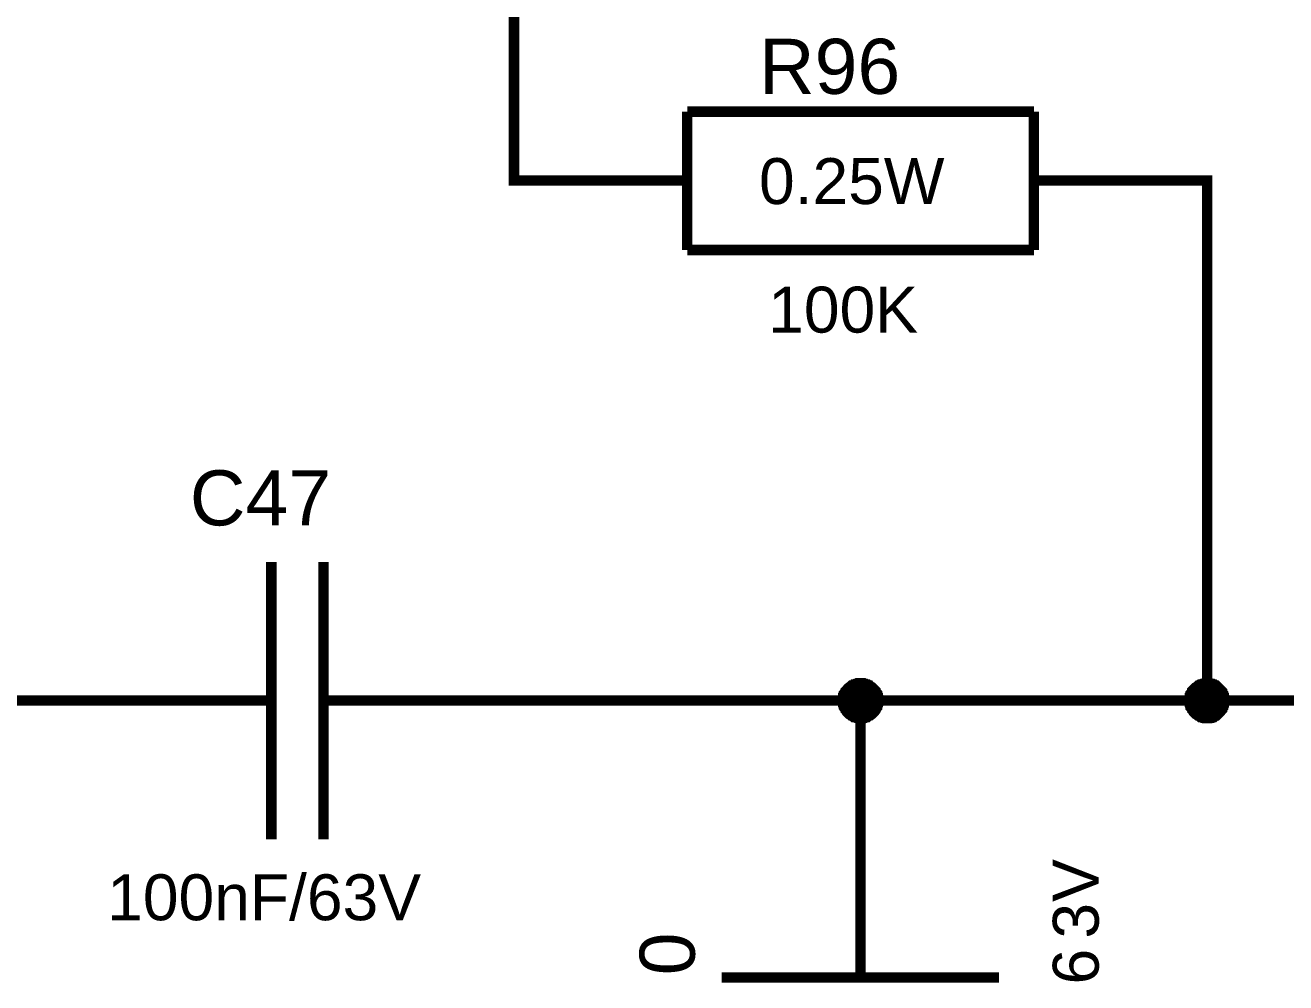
# Model space of a CAD drawing. Header units: millimetres. Extents: x -2024 to 917, y -725 to 13.
# Drawn here: x 370.52 to 406.88, y -299.43 to -271.8 of the extents above; entities that cross this region are included whole.
import ezdxf

# ---------------------------------------------------------------- set-up
doc = ezdxf.new("R2010")
doc.units = ezdxf.units.MM
doc.layers.add('Sheet', color=255, linetype='Continuous')
doc.styles.get("Standard").update_dxf_attribs({"font": 'arial.ttf'})

msp = doc.modelspace()

# ---------------------------------------------------------------- linework, layer by layer
at = {"layer": 'Sheet'}
for points, const_width in [([(387.12, -276.283), (384.621, -276.283), (384.621, -263.781)], 0.3), ([(389.619, -274.296), (389.619, -278.287)], 0.3), ([(389.619, -274.296), (399.616, -274.296)], 0.3), ([(399.616, -274.296), (399.616, -278.287)], 0.3), ([(389.619, -276.283), (387.12, -276.283)], 0.3), ([(399.616, -276.283), (402.115, -276.283)], 0.3), ([(402.115, -276.283), (404.615, -276.283), (404.615, -291.286)], 0.3), ([(389.619, -278.287), (399.616, -278.287)], 0.3), ([(377.62, -295.293), (377.62, -287.295)], 0.3), ([(379.126, -295.293), (379.126, -287.295)], 0.3), ([(394.105, -291.286), (394.105, -291.253), (394.105, -291.236), (394.105, -291.203), (394.121, -291.186), (394.121, -291.153), (394.121, -291.137), (394.138, -291.12), (394.138, -291.087), (394.154, -291.07), (394.171, -291.054), (394.188, -291.021), (394.188, -291.004), (394.204, -290.988), (394.221, -290.971), (394.237, -290.954), (394.254, -290.938), (394.27, -290.921), (394.287, -290.905), (394.32, -290.888), (394.336, -290.872), (394.353, -290.855), (394.37, -290.855), (394.403, -290.839), (394.419, -290.822), (394.436, -290.822), (394.469, -290.805), (394.485, -290.805), (394.519, -290.805), (394.535, -290.789), (394.568, -290.789), (394.585, -290.789), (394.618, -290.789)], 0.3), ([(394.105, -291.286), (394.105, -291.253), (394.105, -291.236), (394.105, -291.203), (394.121, -291.186), (394.121, -291.153), (394.121, -291.137), (394.138, -291.12), (394.138, -291.087), (394.154, -291.07), (394.171, -291.054), (394.188, -291.021), (394.188, -291.004), (394.204, -290.988), (394.221, -290.971), (394.237, -290.954), (394.254, -290.938), (394.27, -290.921), (394.287, -290.905), (394.32, -290.888), (394.336, -290.872), (394.353, -290.855), (394.37, -290.855), (394.403, -290.839), (394.419, -290.822), (394.436, -290.822), (394.469, -290.805), (394.485, -290.805), (394.519, -290.805), (394.535, -290.789), (394.568, -290.789), (394.585, -290.789), (394.618, -290.789)], 0.3), ([(394.105, -291.286), (394.105, -291.253), (394.105, -291.236), (394.105, -291.203), (394.121, -291.186), (394.121, -291.153), (394.121, -291.137), (394.138, -291.12), (394.138, -291.087), (394.154, -291.07), (394.171, -291.054), (394.188, -291.021), (394.188, -291.004), (394.204, -290.988), (394.221, -290.971), (394.237, -290.954), (394.254, -290.938), (394.27, -290.921), (394.287, -290.905), (394.32, -290.888), (394.336, -290.872), (394.353, -290.855), (394.37, -290.855), (394.403, -290.839), (394.419, -290.822), (394.436, -290.822), (394.469, -290.805), (394.485, -290.805), (394.519, -290.805), (394.535, -290.789), (394.568, -290.789), (394.585, -290.789), (394.618, -290.789)], 0.3), ([(394.105, -291.286), (394.105, -291.253), (394.105, -291.236), (394.105, -291.203), (394.121, -291.186), (394.121, -291.153), (394.121, -291.137), (394.138, -291.12), (394.138, -291.087), (394.154, -291.07), (394.171, -291.054), (394.188, -291.021), (394.188, -291.004), (394.204, -290.988), (394.221, -290.971), (394.237, -290.954), (394.254, -290.938), (394.27, -290.921), (394.287, -290.905), (394.32, -290.888), (394.336, -290.872), (394.353, -290.855), (394.37, -290.855), (394.403, -290.839), (394.419, -290.822), (394.436, -290.822), (394.469, -290.805), (394.485, -290.805), (394.519, -290.805), (394.535, -290.789), (394.568, -290.789), (394.585, -290.789), (394.618, -290.789)], 0.3), ([(394.105, -291.286), (394.105, -291.253), (394.105, -291.236), (394.105, -291.203), (394.121, -291.186), (394.121, -291.153), (394.121, -291.137), (394.138, -291.12), (394.138, -291.087), (394.154, -291.07), (394.171, -291.054), (394.188, -291.021), (394.188, -291.004), (394.204, -290.988), (394.221, -290.971), (394.237, -290.954), (394.254, -290.938), (394.27, -290.921), (394.287, -290.905), (394.32, -290.888), (394.336, -290.872), (394.353, -290.855), (394.37, -290.855), (394.403, -290.839), (394.419, -290.822), (394.436, -290.822), (394.469, -290.805), (394.485, -290.805), (394.519, -290.805), (394.535, -290.789), (394.568, -290.789), (394.585, -290.789), (394.618, -290.789)], 0.0991), ([(394.105, -291.286), (394.105, -291.253), (394.105, -291.236), (394.105, -291.203), (394.121, -291.186), (394.121, -291.153), (394.121, -291.137), (394.138, -291.12), (394.138, -291.087), (394.154, -291.07), (394.171, -291.054), (394.188, -291.021), (394.188, -291.004), (394.204, -290.988), (394.221, -290.971), (394.237, -290.954), (394.254, -290.938), (394.27, -290.921), (394.287, -290.905), (394.32, -290.888), (394.336, -290.872), (394.353, -290.855), (394.37, -290.855), (394.403, -290.839), (394.419, -290.822), (394.436, -290.822), (394.469, -290.805), (394.485, -290.805), (394.519, -290.805), (394.535, -290.789), (394.568, -290.789), (394.585, -290.789), (394.618, -290.789)], 0.0991), ([(394.105, -291.286), (394.105, -291.253), (394.105, -291.236), (394.105, -291.203), (394.121, -291.186), (394.121, -291.153), (394.121, -291.137), (394.138, -291.12), (394.138, -291.087), (394.154, -291.07), (394.171, -291.054), (394.188, -291.021), (394.188, -291.004), (394.204, -290.988), (394.221, -290.971), (394.237, -290.954), (394.254, -290.938), (394.27, -290.921), (394.287, -290.905), (394.32, -290.888), (394.336, -290.872), (394.353, -290.855), (394.37, -290.855), (394.403, -290.839), (394.419, -290.822), (394.436, -290.822), (394.469, -290.805), (394.485, -290.805), (394.519, -290.805), (394.535, -290.789), (394.568, -290.789), (394.585, -290.789), (394.618, -290.789)], 0.0991), ([(394.105, -291.286), (394.105, -291.253), (394.105, -291.236), (394.105, -291.203), (394.121, -291.186), (394.121, -291.153), (394.121, -291.137), (394.138, -291.12), (394.138, -291.087), (394.154, -291.07), (394.171, -291.054), (394.188, -291.021), (394.188, -291.004), (394.204, -290.988), (394.221, -290.971), (394.237, -290.954), (394.254, -290.938), (394.27, -290.921), (394.287, -290.905), (394.32, -290.888), (394.336, -290.872), (394.353, -290.855), (394.37, -290.855), (394.403, -290.839), (394.419, -290.822), (394.436, -290.822), (394.469, -290.805), (394.485, -290.805), (394.519, -290.805), (394.535, -290.789), (394.568, -290.789), (394.585, -290.789), (394.618, -290.789)], 0.0991), ([(394.618, -290.789), (394.618, -290.789)], 0.3), ([(394.618, -290.789), (394.651, -290.789), (394.668, -290.789), (394.701, -290.789), (394.717, -290.805), (394.75, -290.805), (394.767, -290.805), (394.8, -290.822), (394.816, -290.822), (394.833, -290.839), (394.866, -290.855), (394.883, -290.855), (394.899, -290.872), (394.916, -290.888), (394.949, -290.905), (394.965, -290.921), (394.982, -290.938), (394.999, -290.954), (395.015, -290.971), (395.032, -290.988), (395.048, -291.004), (395.048, -291.021), (395.065, -291.054), (395.081, -291.07), (395.098, -291.087), (395.098, -291.12), (395.114, -291.137), (395.114, -291.153), (395.114, -291.186), (395.131, -291.203), (395.131, -291.236), (395.131, -291.253), (395.131, -291.286)], 0.3), ([(394.618, -290.789), (394.618, -290.789)], 0.3), ([(394.618, -290.789), (394.651, -290.789), (394.668, -290.789), (394.701, -290.789), (394.717, -290.805), (394.75, -290.805), (394.767, -290.805), (394.8, -290.822), (394.816, -290.822), (394.833, -290.839), (394.866, -290.855), (394.883, -290.855), (394.899, -290.872), (394.916, -290.888), (394.949, -290.905), (394.965, -290.921), (394.982, -290.938), (394.999, -290.954), (395.015, -290.971), (395.032, -290.988), (395.048, -291.004), (395.048, -291.021), (395.065, -291.054), (395.081, -291.07), (395.098, -291.087), (395.098, -291.12), (395.114, -291.137), (395.114, -291.153), (395.114, -291.186), (395.131, -291.203), (395.131, -291.236), (395.131, -291.253), (395.131, -291.286)], 0.3), ([(394.618, -290.789), (394.618, -290.789)], 0.3), ([(394.618, -290.789), (394.651, -290.789), (394.668, -290.789), (394.701, -290.789), (394.717, -290.805), (394.75, -290.805), (394.767, -290.805), (394.8, -290.822), (394.816, -290.822), (394.833, -290.839), (394.866, -290.855), (394.883, -290.855), (394.899, -290.872), (394.916, -290.888), (394.949, -290.905), (394.965, -290.921), (394.982, -290.938), (394.999, -290.954), (395.015, -290.971), (395.032, -290.988), (395.048, -291.004), (395.048, -291.021), (395.065, -291.054), (395.081, -291.07), (395.098, -291.087), (395.098, -291.12), (395.114, -291.137), (395.114, -291.153), (395.114, -291.186), (395.131, -291.203), (395.131, -291.236), (395.131, -291.253), (395.131, -291.286)], 0.3), ([(394.618, -290.789), (394.618, -290.789)], 0.3), ([(394.618, -290.789), (394.651, -290.789), (394.668, -290.789), (394.701, -290.789), (394.717, -290.805), (394.75, -290.805), (394.767, -290.805), (394.8, -290.822), (394.816, -290.822), (394.833, -290.839), (394.866, -290.855), (394.883, -290.855), (394.899, -290.872), (394.916, -290.888), (394.949, -290.905), (394.965, -290.921), (394.982, -290.938), (394.999, -290.954), (395.015, -290.971), (395.032, -290.988), (395.048, -291.004), (395.048, -291.021), (395.065, -291.054), (395.081, -291.07), (395.098, -291.087), (395.098, -291.12), (395.114, -291.137), (395.114, -291.153), (395.114, -291.186), (395.131, -291.203), (395.131, -291.236), (395.131, -291.253), (395.131, -291.286)], 0.3), ([(394.618, -290.789), (394.618, -290.789)], 0.0991), ([(394.618, -290.789), (394.651, -290.789), (394.668, -290.789), (394.701, -290.789), (394.717, -290.805), (394.75, -290.805), (394.767, -290.805), (394.8, -290.822), (394.816, -290.822), (394.833, -290.839), (394.866, -290.855), (394.883, -290.855), (394.899, -290.872), (394.916, -290.888), (394.949, -290.905), (394.965, -290.921), (394.982, -290.938), (394.999, -290.954), (395.015, -290.971), (395.032, -290.988), (395.048, -291.004), (395.048, -291.021), (395.065, -291.054), (395.081, -291.07), (395.098, -291.087), (395.098, -291.12), (395.114, -291.137), (395.114, -291.153), (395.114, -291.186), (395.131, -291.203), (395.131, -291.236), (395.131, -291.253), (395.131, -291.286)], 0.0991), ([(394.618, -290.789), (394.618, -290.789)], 0.0991), ([(394.618, -290.789), (394.651, -290.789), (394.668, -290.789), (394.701, -290.789), (394.717, -290.805), (394.75, -290.805), (394.767, -290.805), (394.8, -290.822), (394.816, -290.822), (394.833, -290.839), (394.866, -290.855), (394.883, -290.855), (394.899, -290.872), (394.916, -290.888), (394.949, -290.905), (394.965, -290.921), (394.982, -290.938), (394.999, -290.954), (395.015, -290.971), (395.032, -290.988), (395.048, -291.004), (395.048, -291.021), (395.065, -291.054), (395.081, -291.07), (395.098, -291.087), (395.098, -291.12), (395.114, -291.137), (395.114, -291.153), (395.114, -291.186), (395.131, -291.203), (395.131, -291.236), (395.131, -291.253), (395.131, -291.286)], 0.0991), ([(394.618, -290.789), (394.618, -290.789)], 0.0991), ([(394.618, -290.789), (394.651, -290.789), (394.668, -290.789), (394.701, -290.789), (394.717, -290.805), (394.75, -290.805), (394.767, -290.805), (394.8, -290.822), (394.816, -290.822), (394.833, -290.839), (394.866, -290.855), (394.883, -290.855), (394.899, -290.872), (394.916, -290.888), (394.949, -290.905), (394.965, -290.921), (394.982, -290.938), (394.999, -290.954), (395.015, -290.971), (395.032, -290.988), (395.048, -291.004), (395.048, -291.021), (395.065, -291.054), (395.081, -291.07), (395.098, -291.087), (395.098, -291.12), (395.114, -291.137), (395.114, -291.153), (395.114, -291.186), (395.131, -291.203), (395.131, -291.236), (395.131, -291.253), (395.131, -291.286)], 0.0991), ([(394.618, -290.789), (394.618, -290.789)], 0.0991), ([(394.618, -290.789), (394.651, -290.789), (394.668, -290.789), (394.701, -290.789), (394.717, -290.805), (394.75, -290.805), (394.767, -290.805), (394.8, -290.822), (394.816, -290.822), (394.833, -290.839), (394.866, -290.855), (394.883, -290.855), (394.899, -290.872), (394.916, -290.888), (394.949, -290.905), (394.965, -290.921), (394.982, -290.938), (394.999, -290.954), (395.015, -290.971), (395.032, -290.988), (395.048, -291.004), (395.048, -291.021), (395.065, -291.054), (395.081, -291.07), (395.098, -291.087), (395.098, -291.12), (395.114, -291.137), (395.114, -291.153), (395.114, -291.186), (395.131, -291.203), (395.131, -291.236), (395.131, -291.253), (395.131, -291.286)], 0.0991), ([(404.102, -291.286), (404.102, -291.253), (404.102, -291.236), (404.102, -291.203), (404.118, -291.186), (404.118, -291.153), (404.118, -291.137), (404.135, -291.12), (404.135, -291.087), (404.151, -291.07), (404.168, -291.054), (404.184, -291.021), (404.184, -291.004), (404.201, -290.988), (404.217, -290.971), (404.234, -290.954), (404.251, -290.938), (404.267, -290.921), (404.284, -290.905), (404.317, -290.888), (404.333, -290.872), (404.35, -290.855), (404.366, -290.855), (404.4, -290.839), (404.416, -290.822), (404.433, -290.822), (404.466, -290.805), (404.482, -290.805), (404.515, -290.805), (404.532, -290.789), (404.565, -290.789), (404.582, -290.789), (404.615, -290.789)], 0.3), ([(404.102, -291.286), (404.102, -291.253), (404.102, -291.236), (404.102, -291.203), (404.118, -291.186), (404.118, -291.153), (404.118, -291.137), (404.135, -291.12), (404.135, -291.087), (404.151, -291.07), (404.168, -291.054), (404.184, -291.021), (404.184, -291.004), (404.201, -290.988), (404.217, -290.971), (404.234, -290.954), (404.251, -290.938), (404.267, -290.921), (404.284, -290.905), (404.317, -290.888), (404.333, -290.872), (404.35, -290.855), (404.366, -290.855), (404.4, -290.839), (404.416, -290.822), (404.433, -290.822), (404.466, -290.805), (404.482, -290.805), (404.515, -290.805), (404.532, -290.789), (404.565, -290.789), (404.582, -290.789), (404.615, -290.789)], 0.3), ([(404.102, -291.286), (404.102, -291.253), (404.102, -291.236), (404.102, -291.203), (404.118, -291.186), (404.118, -291.153), (404.118, -291.137), (404.135, -291.12), (404.135, -291.087), (404.151, -291.07), (404.168, -291.054), (404.184, -291.021), (404.184, -291.004), (404.201, -290.988), (404.217, -290.971), (404.234, -290.954), (404.251, -290.938), (404.267, -290.921), (404.284, -290.905), (404.317, -290.888), (404.333, -290.872), (404.35, -290.855), (404.366, -290.855), (404.4, -290.839), (404.416, -290.822), (404.433, -290.822), (404.466, -290.805), (404.482, -290.805), (404.515, -290.805), (404.532, -290.789), (404.565, -290.789), (404.582, -290.789), (404.615, -290.789)], 0.3), ([(404.102, -291.286), (404.102, -291.253), (404.102, -291.236), (404.102, -291.203), (404.118, -291.186), (404.118, -291.153), (404.118, -291.137), (404.135, -291.12), (404.135, -291.087), (404.151, -291.07), (404.168, -291.054), (404.184, -291.021), (404.184, -291.004), (404.201, -290.988), (404.217, -290.971), (404.234, -290.954), (404.251, -290.938), (404.267, -290.921), (404.284, -290.905), (404.317, -290.888), (404.333, -290.872), (404.35, -290.855), (404.366, -290.855), (404.4, -290.839), (404.416, -290.822), (404.433, -290.822), (404.466, -290.805), (404.482, -290.805), (404.515, -290.805), (404.532, -290.789), (404.565, -290.789), (404.582, -290.789), (404.615, -290.789)], 0.3), ([(404.102, -291.286), (404.102, -291.253), (404.102, -291.236), (404.102, -291.203), (404.118, -291.186), (404.118, -291.153), (404.118, -291.137), (404.135, -291.12), (404.135, -291.087), (404.151, -291.07), (404.168, -291.054), (404.184, -291.021), (404.184, -291.004), (404.201, -290.988), (404.217, -290.971), (404.234, -290.954), (404.251, -290.938), (404.267, -290.921), (404.284, -290.905), (404.317, -290.888), (404.333, -290.872), (404.35, -290.855), (404.366, -290.855), (404.4, -290.839), (404.416, -290.822), (404.433, -290.822), (404.466, -290.805), (404.482, -290.805), (404.515, -290.805), (404.532, -290.789), (404.565, -290.789), (404.582, -290.789), (404.615, -290.789)], 0.0991), ([(404.102, -291.286), (404.102, -291.253), (404.102, -291.236), (404.102, -291.203), (404.118, -291.186), (404.118, -291.153), (404.118, -291.137), (404.135, -291.12), (404.135, -291.087), (404.151, -291.07), (404.168, -291.054), (404.184, -291.021), (404.184, -291.004), (404.201, -290.988), (404.217, -290.971), (404.234, -290.954), (404.251, -290.938), (404.267, -290.921), (404.284, -290.905), (404.317, -290.888), (404.333, -290.872), (404.35, -290.855), (404.366, -290.855), (404.4, -290.839), (404.416, -290.822), (404.433, -290.822), (404.466, -290.805), (404.482, -290.805), (404.515, -290.805), (404.532, -290.789), (404.565, -290.789), (404.582, -290.789), (404.615, -290.789)], 0.0991), ([(404.102, -291.286), (404.102, -291.253), (404.102, -291.236), (404.102, -291.203), (404.118, -291.186), (404.118, -291.153), (404.118, -291.137), (404.135, -291.12), (404.135, -291.087), (404.151, -291.07), (404.168, -291.054), (404.184, -291.021), (404.184, -291.004), (404.201, -290.988), (404.217, -290.971), (404.234, -290.954), (404.251, -290.938), (404.267, -290.921), (404.284, -290.905), (404.317, -290.888), (404.333, -290.872), (404.35, -290.855), (404.366, -290.855), (404.4, -290.839), (404.416, -290.822), (404.433, -290.822), (404.466, -290.805), (404.482, -290.805), (404.515, -290.805), (404.532, -290.789), (404.565, -290.789), (404.582, -290.789), (404.615, -290.789)], 0.0991), ([(404.102, -291.286), (404.102, -291.253), (404.102, -291.236), (404.102, -291.203), (404.118, -291.186), (404.118, -291.153), (404.118, -291.137), (404.135, -291.12), (404.135, -291.087), (404.151, -291.07), (404.168, -291.054), (404.184, -291.021), (404.184, -291.004), (404.201, -290.988), (404.217, -290.971), (404.234, -290.954), (404.251, -290.938), (404.267, -290.921), (404.284, -290.905), (404.317, -290.888), (404.333, -290.872), (404.35, -290.855), (404.366, -290.855), (404.4, -290.839), (404.416, -290.822), (404.433, -290.822), (404.466, -290.805), (404.482, -290.805), (404.515, -290.805), (404.532, -290.789), (404.565, -290.789), (404.582, -290.789), (404.615, -290.789)], 0.0991), ([(404.615, -290.789), (404.615, -290.789)], 0.3), ([(404.615, -290.789), (404.648, -290.789), (404.664, -290.789), (404.697, -290.789), (404.714, -290.805), (404.747, -290.805), (404.764, -290.805), (404.78, -290.822), (404.813, -290.822), (404.83, -290.839), (404.846, -290.855), (404.88, -290.855), (404.896, -290.872), (404.913, -290.888), (404.929, -290.905), (404.946, -290.921), (404.962, -290.938), (404.979, -290.954), (404.995, -290.971), (405.012, -290.988), (405.028, -291.004), (405.045, -291.021), (405.045, -291.054), (405.062, -291.07), (405.078, -291.087), (405.078, -291.12), (405.095, -291.137), (405.095, -291.153), (405.095, -291.186), (405.111, -291.203), (405.111, -291.236), (405.111, -291.253), (405.111, -291.286)], 0.3), ([(404.615, -290.789), (404.615, -290.789)], 0.3), ([(404.615, -290.789), (404.648, -290.789), (404.664, -290.789), (404.697, -290.789), (404.714, -290.805), (404.747, -290.805), (404.764, -290.805), (404.78, -290.822), (404.813, -290.822), (404.83, -290.839), (404.846, -290.855), (404.88, -290.855), (404.896, -290.872), (404.913, -290.888), (404.929, -290.905), (404.946, -290.921), (404.962, -290.938), (404.979, -290.954), (404.995, -290.971), (405.012, -290.988), (405.028, -291.004), (405.045, -291.021), (405.045, -291.054), (405.062, -291.07), (405.078, -291.087), (405.078, -291.12), (405.095, -291.137), (405.095, -291.153), (405.095, -291.186), (405.111, -291.203), (405.111, -291.236), (405.111, -291.253), (405.111, -291.286)], 0.3), ([(404.615, -290.789), (404.615, -290.789)], 0.3), ([(404.615, -290.789), (404.648, -290.789), (404.664, -290.789), (404.697, -290.789), (404.714, -290.805), (404.747, -290.805), (404.764, -290.805), (404.78, -290.822), (404.813, -290.822), (404.83, -290.839), (404.846, -290.855), (404.88, -290.855), (404.896, -290.872), (404.913, -290.888), (404.929, -290.905), (404.946, -290.921), (404.962, -290.938), (404.979, -290.954), (404.995, -290.971), (405.012, -290.988), (405.028, -291.004), (405.045, -291.021), (405.045, -291.054), (405.062, -291.07), (405.078, -291.087), (405.078, -291.12), (405.095, -291.137), (405.095, -291.153), (405.095, -291.186), (405.111, -291.203), (405.111, -291.236), (405.111, -291.253), (405.111, -291.286)], 0.3), ([(404.615, -290.789), (404.615, -290.789)], 0.3), ([(404.615, -290.789), (404.648, -290.789), (404.664, -290.789), (404.697, -290.789), (404.714, -290.805), (404.747, -290.805), (404.764, -290.805), (404.78, -290.822), (404.813, -290.822), (404.83, -290.839), (404.846, -290.855), (404.88, -290.855), (404.896, -290.872), (404.913, -290.888), (404.929, -290.905), (404.946, -290.921), (404.962, -290.938), (404.979, -290.954), (404.995, -290.971), (405.012, -290.988), (405.028, -291.004), (405.045, -291.021), (405.045, -291.054), (405.062, -291.07), (405.078, -291.087), (405.078, -291.12), (405.095, -291.137), (405.095, -291.153), (405.095, -291.186), (405.111, -291.203), (405.111, -291.236), (405.111, -291.253), (405.111, -291.286)], 0.3), ([(404.615, -290.789), (404.615, -290.789)], 0.0991), ([(404.615, -290.789), (404.648, -290.789), (404.664, -290.789), (404.697, -290.789), (404.714, -290.805), (404.747, -290.805), (404.764, -290.805), (404.78, -290.822), (404.813, -290.822), (404.83, -290.839), (404.846, -290.855), (404.88, -290.855), (404.896, -290.872), (404.913, -290.888), (404.929, -290.905), (404.946, -290.921), (404.962, -290.938), (404.979, -290.954), (404.995, -290.971), (405.012, -290.988), (405.028, -291.004), (405.045, -291.021), (405.045, -291.054), (405.062, -291.07), (405.078, -291.087), (405.078, -291.12), (405.095, -291.137), (405.095, -291.153), (405.095, -291.186), (405.111, -291.203), (405.111, -291.236), (405.111, -291.253), (405.111, -291.286)], 0.0991), ([(404.615, -290.789), (404.615, -290.789)], 0.0991), ([(404.615, -290.789), (404.648, -290.789), (404.664, -290.789), (404.697, -290.789), (404.714, -290.805), (404.747, -290.805), (404.764, -290.805), (404.78, -290.822), (404.813, -290.822), (404.83, -290.839), (404.846, -290.855), (404.88, -290.855), (404.896, -290.872), (404.913, -290.888), (404.929, -290.905), (404.946, -290.921), (404.962, -290.938), (404.979, -290.954), (404.995, -290.971), (405.012, -290.988), (405.028, -291.004), (405.045, -291.021), (405.045, -291.054), (405.062, -291.07), (405.078, -291.087), (405.078, -291.12), (405.095, -291.137), (405.095, -291.153), (405.095, -291.186), (405.111, -291.203), (405.111, -291.236), (405.111, -291.253), (405.111, -291.286)], 0.0991), ([(404.615, -290.789), (404.615, -290.789)], 0.0991), ([(404.615, -290.789), (404.648, -290.789), (404.664, -290.789), (404.697, -290.789), (404.714, -290.805), (404.747, -290.805), (404.764, -290.805), (404.78, -290.822), (404.813, -290.822), (404.83, -290.839), (404.846, -290.855), (404.88, -290.855), (404.896, -290.872), (404.913, -290.888), (404.929, -290.905), (404.946, -290.921), (404.962, -290.938), (404.979, -290.954), (404.995, -290.971), (405.012, -290.988), (405.028, -291.004), (405.045, -291.021), (405.045, -291.054), (405.062, -291.07), (405.078, -291.087), (405.078, -291.12), (405.095, -291.137), (405.095, -291.153), (405.095, -291.186), (405.111, -291.203), (405.111, -291.236), (405.111, -291.253), (405.111, -291.286)], 0.0991), ([(404.615, -290.789), (404.615, -290.789)], 0.0991), ([(404.615, -290.789), (404.648, -290.789), (404.664, -290.789), (404.697, -290.789), (404.714, -290.805), (404.747, -290.805), (404.764, -290.805), (404.78, -290.822), (404.813, -290.822), (404.83, -290.839), (404.846, -290.855), (404.88, -290.855), (404.896, -290.872), (404.913, -290.888), (404.929, -290.905), (404.946, -290.921), (404.962, -290.938), (404.979, -290.954), (404.995, -290.971), (405.012, -290.988), (405.028, -291.004), (405.045, -291.021), (405.045, -291.054), (405.062, -291.07), (405.078, -291.087), (405.078, -291.12), (405.095, -291.137), (405.095, -291.153), (405.095, -291.186), (405.111, -291.203), (405.111, -291.236), (405.111, -291.253), (405.111, -291.286)], 0.0991), ([(369.626, -291.286), (372.125, -291.286)], 0.3), ([(372.125, -291.286), (374.624, -291.286)], 0.3), ([(377.62, -291.286), (374.624, -291.286)], 0.3), ([(379.126, -291.286), (382.122, -291.286)], 0.3), ([(382.122, -291.286), (394.618, -291.286), (404.615, -291.286), (422.109, -291.286)], 0.3), ([(394.618, -291.799), (394.585, -291.799), (394.568, -291.799), (394.535, -291.799), (394.519, -291.782), (394.485, -291.782), (394.469, -291.782), (394.436, -291.766), (394.419, -291.766), (394.403, -291.749), (394.37, -291.733), (394.353, -291.716), (394.336, -291.716), (394.32, -291.7), (394.287, -291.683), (394.27, -291.666), (394.254, -291.65), (394.237, -291.633), (394.221, -291.617), (394.204, -291.584), (394.188, -291.567), (394.188, -291.551), (394.171, -291.534), (394.154, -291.501), (394.138, -291.484), (394.138, -291.468), (394.121, -291.435), (394.121, -291.418), (394.121, -291.385), (394.105, -291.368), (394.105, -291.335), (394.105, -291.319), (394.105, -291.286)], 0.3), ([(394.105, -291.286), (394.105, -291.286)], 0.3), ([(394.618, -291.799), (394.585, -291.799), (394.568, -291.799), (394.535, -291.799), (394.519, -291.782), (394.485, -291.782), (394.469, -291.782), (394.436, -291.766), (394.419, -291.766), (394.403, -291.749), (394.37, -291.733), (394.353, -291.716), (394.336, -291.716), (394.32, -291.7), (394.287, -291.683), (394.27, -291.666), (394.254, -291.65), (394.237, -291.633), (394.221, -291.617), (394.204, -291.584), (394.188, -291.567), (394.188, -291.551), (394.171, -291.534), (394.154, -291.501), (394.138, -291.484), (394.138, -291.468), (394.121, -291.435), (394.121, -291.418), (394.121, -291.385), (394.105, -291.368), (394.105, -291.335), (394.105, -291.319), (394.105, -291.286)], 0.3), ([(394.105, -291.286), (394.105, -291.286)], 0.3), ([(394.618, -291.799), (394.585, -291.799), (394.568, -291.799), (394.535, -291.799), (394.519, -291.782), (394.485, -291.782), (394.469, -291.782), (394.436, -291.766), (394.419, -291.766), (394.403, -291.749), (394.37, -291.733), (394.353, -291.716), (394.336, -291.716), (394.32, -291.7), (394.287, -291.683), (394.27, -291.666), (394.254, -291.65), (394.237, -291.633), (394.221, -291.617), (394.204, -291.584), (394.188, -291.567), (394.188, -291.551), (394.171, -291.534), (394.154, -291.501), (394.138, -291.484), (394.138, -291.468), (394.121, -291.435), (394.121, -291.418), (394.121, -291.385), (394.105, -291.368), (394.105, -291.335), (394.105, -291.319), (394.105, -291.286)], 0.3), ([(394.105, -291.286), (394.105, -291.286)], 0.3), ([(394.618, -291.799), (394.585, -291.799), (394.568, -291.799), (394.535, -291.799), (394.519, -291.782), (394.485, -291.782), (394.469, -291.782), (394.436, -291.766), (394.419, -291.766), (394.403, -291.749), (394.37, -291.733), (394.353, -291.716), (394.336, -291.716), (394.32, -291.7), (394.287, -291.683), (394.27, -291.666), (394.254, -291.65), (394.237, -291.633), (394.221, -291.617), (394.204, -291.584), (394.188, -291.567), (394.188, -291.551), (394.171, -291.534), (394.154, -291.501), (394.138, -291.484), (394.138, -291.468), (394.121, -291.435), (394.121, -291.418), (394.121, -291.385), (394.105, -291.368), (394.105, -291.335), (394.105, -291.319), (394.105, -291.286)], 0.3), ([(394.105, -291.286), (394.105, -291.286)], 0.3), ([(394.618, -291.799), (394.585, -291.799), (394.568, -291.799), (394.535, -291.799), (394.519, -291.782), (394.485, -291.782), (394.469, -291.782), (394.436, -291.766), (394.419, -291.766), (394.403, -291.749), (394.37, -291.733), (394.353, -291.716), (394.336, -291.716), (394.32, -291.7), (394.287, -291.683), (394.27, -291.666), (394.254, -291.65), (394.237, -291.633), (394.221, -291.617), (394.204, -291.584), (394.188, -291.567), (394.188, -291.551), (394.171, -291.534), (394.154, -291.501), (394.138, -291.484), (394.138, -291.468), (394.121, -291.435), (394.121, -291.418), (394.121, -291.385), (394.105, -291.368), (394.105, -291.335), (394.105, -291.319), (394.105, -291.286)], 0.0991), ([(394.105, -291.286), (394.105, -291.286)], 0.0991), ([(394.618, -291.799), (394.585, -291.799), (394.568, -291.799), (394.535, -291.799), (394.519, -291.782), (394.485, -291.782), (394.469, -291.782), (394.436, -291.766), (394.419, -291.766), (394.403, -291.749), (394.37, -291.733), (394.353, -291.716), (394.336, -291.716), (394.32, -291.7), (394.287, -291.683), (394.27, -291.666), (394.254, -291.65), (394.237, -291.633), (394.221, -291.617), (394.204, -291.584), (394.188, -291.567), (394.188, -291.551), (394.171, -291.534), (394.154, -291.501), (394.138, -291.484), (394.138, -291.468), (394.121, -291.435), (394.121, -291.418), (394.121, -291.385), (394.105, -291.368), (394.105, -291.335), (394.105, -291.319), (394.105, -291.286)], 0.0991), ([(394.105, -291.286), (394.105, -291.286)], 0.0991), ([(394.618, -291.799), (394.585, -291.799), (394.568, -291.799), (394.535, -291.799), (394.519, -291.782), (394.485, -291.782), (394.469, -291.782), (394.436, -291.766), (394.419, -291.766), (394.403, -291.749), (394.37, -291.733), (394.353, -291.716), (394.336, -291.716), (394.32, -291.7), (394.287, -291.683), (394.27, -291.666), (394.254, -291.65), (394.237, -291.633), (394.221, -291.617), (394.204, -291.584), (394.188, -291.567), (394.188, -291.551), (394.171, -291.534), (394.154, -291.501), (394.138, -291.484), (394.138, -291.468), (394.121, -291.435), (394.121, -291.418), (394.121, -291.385), (394.105, -291.368), (394.105, -291.335), (394.105, -291.319), (394.105, -291.286)], 0.0991), ([(394.105, -291.286), (394.105, -291.286)], 0.0991), ([(394.618, -291.799), (394.585, -291.799), (394.568, -291.799), (394.535, -291.799), (394.519, -291.782), (394.485, -291.782), (394.469, -291.782), (394.436, -291.766), (394.419, -291.766), (394.403, -291.749), (394.37, -291.733), (394.353, -291.716), (394.336, -291.716), (394.32, -291.7), (394.287, -291.683), (394.27, -291.666), (394.254, -291.65), (394.237, -291.633), (394.221, -291.617), (394.204, -291.584), (394.188, -291.567), (394.188, -291.551), (394.171, -291.534), (394.154, -291.501), (394.138, -291.484), (394.138, -291.468), (394.121, -291.435), (394.121, -291.418), (394.121, -291.385), (394.105, -291.368), (394.105, -291.335), (394.105, -291.319), (394.105, -291.286)], 0.0991), ([(394.105, -291.286), (394.105, -291.286)], 0.0991), ([(395.131, -291.286), (395.131, -291.319), (395.131, -291.335), (395.131, -291.368), (395.114, -291.385), (395.114, -291.418), (395.114, -291.435), (395.098, -291.468), (395.098, -291.484), (395.081, -291.501), (395.065, -291.534), (395.048, -291.551), (395.048, -291.567), (395.032, -291.584), (395.015, -291.617), (394.999, -291.633), (394.982, -291.65), (394.965, -291.666), (394.949, -291.683), (394.916, -291.7), (394.899, -291.716), (394.883, -291.716), (394.866, -291.733), (394.833, -291.749), (394.816, -291.766), (394.8, -291.766), (394.767, -291.782), (394.75, -291.782), (394.717, -291.782), (394.701, -291.799), (394.668, -291.799), (394.651, -291.799), (394.618, -291.799)], 0.3), ([(394.618, -291.286), (394.618, -296.286)], 0.3), ([(395.131, -291.286), (395.131, -291.319), (395.131, -291.335), (395.131, -291.368), (395.114, -291.385), (395.114, -291.418), (395.114, -291.435), (395.098, -291.468), (395.098, -291.484), (395.081, -291.501), (395.065, -291.534), (395.048, -291.551), (395.048, -291.567), (395.032, -291.584), (395.015, -291.617), (394.999, -291.633), (394.982, -291.65), (394.965, -291.666), (394.949, -291.683), (394.916, -291.7), (394.899, -291.716), (394.883, -291.716), (394.866, -291.733), (394.833, -291.749), (394.816, -291.766), (394.8, -291.766), (394.767, -291.782), (394.75, -291.782), (394.717, -291.782), (394.701, -291.799), (394.668, -291.799), (394.651, -291.799), (394.618, -291.799)], 0.3), ([(395.131, -291.286), (395.131, -291.319), (395.131, -291.335), (395.131, -291.368), (395.114, -291.385), (395.114, -291.418), (395.114, -291.435), (395.098, -291.468), (395.098, -291.484), (395.081, -291.501), (395.065, -291.534), (395.048, -291.551), (395.048, -291.567), (395.032, -291.584), (395.015, -291.617), (394.999, -291.633), (394.982, -291.65), (394.965, -291.666), (394.949, -291.683), (394.916, -291.7), (394.899, -291.716), (394.883, -291.716), (394.866, -291.733), (394.833, -291.749), (394.816, -291.766), (394.8, -291.766), (394.767, -291.782), (394.75, -291.782), (394.717, -291.782), (394.701, -291.799), (394.668, -291.799), (394.651, -291.799), (394.618, -291.799)], 0.3), ([(395.131, -291.286), (395.131, -291.319), (395.131, -291.335), (395.131, -291.368), (395.114, -291.385), (395.114, -291.418), (395.114, -291.435), (395.098, -291.468), (395.098, -291.484), (395.081, -291.501), (395.065, -291.534), (395.048, -291.551), (395.048, -291.567), (395.032, -291.584), (395.015, -291.617), (394.999, -291.633), (394.982, -291.65), (394.965, -291.666), (394.949, -291.683), (394.916, -291.7), (394.899, -291.716), (394.883, -291.716), (394.866, -291.733), (394.833, -291.749), (394.816, -291.766), (394.8, -291.766), (394.767, -291.782), (394.75, -291.782), (394.717, -291.782), (394.701, -291.799), (394.668, -291.799), (394.651, -291.799), (394.618, -291.799)], 0.3), ([(395.131, -291.286), (395.131, -291.319), (395.131, -291.335), (395.131, -291.368), (395.114, -291.385), (395.114, -291.418), (395.114, -291.435), (395.098, -291.468), (395.098, -291.484), (395.081, -291.501), (395.065, -291.534), (395.048, -291.551), (395.048, -291.567), (395.032, -291.584), (395.015, -291.617), (394.999, -291.633), (394.982, -291.65), (394.965, -291.666), (394.949, -291.683), (394.916, -291.7), (394.899, -291.716), (394.883, -291.716), (394.866, -291.733), (394.833, -291.749), (394.816, -291.766), (394.8, -291.766), (394.767, -291.782), (394.75, -291.782), (394.717, -291.782), (394.701, -291.799), (394.668, -291.799), (394.651, -291.799), (394.618, -291.799)], 0.0991), ([(395.131, -291.286), (395.131, -291.319), (395.131, -291.335), (395.131, -291.368), (395.114, -291.385), (395.114, -291.418), (395.114, -291.435), (395.098, -291.468), (395.098, -291.484), (395.081, -291.501), (395.065, -291.534), (395.048, -291.551), (395.048, -291.567), (395.032, -291.584), (395.015, -291.617), (394.999, -291.633), (394.982, -291.65), (394.965, -291.666), (394.949, -291.683), (394.916, -291.7), (394.899, -291.716), (394.883, -291.716), (394.866, -291.733), (394.833, -291.749), (394.816, -291.766), (394.8, -291.766), (394.767, -291.782), (394.75, -291.782), (394.717, -291.782), (394.701, -291.799), (394.668, -291.799), (394.651, -291.799), (394.618, -291.799)], 0.0991), ([(395.131, -291.286), (395.131, -291.319), (395.131, -291.335), (395.131, -291.368), (395.114, -291.385), (395.114, -291.418), (395.114, -291.435), (395.098, -291.468), (395.098, -291.484), (395.081, -291.501), (395.065, -291.534), (395.048, -291.551), (395.048, -291.567), (395.032, -291.584), (395.015, -291.617), (394.999, -291.633), (394.982, -291.65), (394.965, -291.666), (394.949, -291.683), (394.916, -291.7), (394.899, -291.716), (394.883, -291.716), (394.866, -291.733), (394.833, -291.749), (394.816, -291.766), (394.8, -291.766), (394.767, -291.782), (394.75, -291.782), (394.717, -291.782), (394.701, -291.799), (394.668, -291.799), (394.651, -291.799), (394.618, -291.799)], 0.0991), ([(395.131, -291.286), (395.131, -291.319), (395.131, -291.335), (395.131, -291.368), (395.114, -291.385), (395.114, -291.418), (395.114, -291.435), (395.098, -291.468), (395.098, -291.484), (395.081, -291.501), (395.065, -291.534), (395.048, -291.551), (395.048, -291.567), (395.032, -291.584), (395.015, -291.617), (394.999, -291.633), (394.982, -291.65), (394.965, -291.666), (394.949, -291.683), (394.916, -291.7), (394.899, -291.716), (394.883, -291.716), (394.866, -291.733), (394.833, -291.749), (394.816, -291.766), (394.8, -291.766), (394.767, -291.782), (394.75, -291.782), (394.717, -291.782), (394.701, -291.799), (394.668, -291.799), (394.651, -291.799), (394.618, -291.799)], 0.0991), ([(395.131, -291.286), (395.131, -291.286), (395.131, -291.286), (395.131, -291.286), (395.131, -291.286), (395.131, -291.286), (395.131, -291.286), (395.131, -291.286), (395.131, -291.286), (395.131, -291.286), (395.131, -291.286), (395.131, -291.286), (395.131, -291.286), (395.131, -291.286), (395.131, -291.286), (395.131, -291.286), (395.131, -291.286), (395.131, -291.286), (395.131, -291.286), (395.131, -291.286), (395.131, -291.286), (395.131, -291.286), (395.131, -291.286), (395.131, -291.286), (395.131, -291.286), (395.131, -291.286), (395.131, -291.286), (395.131, -291.286), (395.131, -291.286), (395.131, -291.286), (395.131, -291.286), (395.131, -291.286), (395.131, -291.286)], 0.3), ([(395.131, -291.286), (395.131, -291.286)], 0.3), ([(395.131, -291.286), (395.131, -291.286), (395.131, -291.286), (395.131, -291.286), (395.131, -291.286), (395.131, -291.286), (395.131, -291.286), (395.131, -291.286), (395.131, -291.286), (395.131, -291.286), (395.131, -291.286), (395.131, -291.286), (395.131, -291.286), (395.131, -291.286), (395.131, -291.286), (395.131, -291.286), (395.131, -291.286), (395.131, -291.286), (395.131, -291.286), (395.131, -291.286), (395.131, -291.286), (395.131, -291.286), (395.131, -291.286), (395.131, -291.286), (395.131, -291.286), (395.131, -291.286), (395.131, -291.286), (395.131, -291.286), (395.131, -291.286), (395.131, -291.286), (395.131, -291.286), (395.131, -291.286), (395.131, -291.286)], 0.3), ([(395.131, -291.286), (395.131, -291.286)], 0.3), ([(395.131, -291.286), (395.131, -291.286), (395.131, -291.286), (395.131, -291.286), (395.131, -291.286), (395.131, -291.286), (395.131, -291.286), (395.131, -291.286), (395.131, -291.286), (395.131, -291.286), (395.131, -291.286), (395.131, -291.286), (395.131, -291.286), (395.131, -291.286), (395.131, -291.286), (395.131, -291.286), (395.131, -291.286), (395.131, -291.286), (395.131, -291.286), (395.131, -291.286), (395.131, -291.286), (395.131, -291.286), (395.131, -291.286), (395.131, -291.286), (395.131, -291.286), (395.131, -291.286), (395.131, -291.286), (395.131, -291.286), (395.131, -291.286), (395.131, -291.286), (395.131, -291.286), (395.131, -291.286), (395.131, -291.286)], 0.3), ([(395.131, -291.286), (395.131, -291.286)], 0.3), ([(395.131, -291.286), (395.131, -291.286), (395.131, -291.286), (395.131, -291.286), (395.131, -291.286), (395.131, -291.286), (395.131, -291.286), (395.131, -291.286), (395.131, -291.286), (395.131, -291.286), (395.131, -291.286), (395.131, -291.286), (395.131, -291.286), (395.131, -291.286), (395.131, -291.286), (395.131, -291.286), (395.131, -291.286), (395.131, -291.286), (395.131, -291.286), (395.131, -291.286), (395.131, -291.286), (395.131, -291.286), (395.131, -291.286), (395.131, -291.286), (395.131, -291.286), (395.131, -291.286), (395.131, -291.286), (395.131, -291.286), (395.131, -291.286), (395.131, -291.286), (395.131, -291.286), (395.131, -291.286), (395.131, -291.286)], 0.3), ([(395.131, -291.286), (395.131, -291.286)], 0.3), ([(395.131, -291.286), (395.131, -291.286), (395.131, -291.286), (395.131, -291.286), (395.131, -291.286), (395.131, -291.286), (395.131, -291.286), (395.131, -291.286), (395.131, -291.286), (395.131, -291.286), (395.131, -291.286), (395.131, -291.286), (395.131, -291.286), (395.131, -291.286), (395.131, -291.286), (395.131, -291.286), (395.131, -291.286), (395.131, -291.286), (395.131, -291.286), (395.131, -291.286), (395.131, -291.286), (395.131, -291.286), (395.131, -291.286), (395.131, -291.286), (395.131, -291.286), (395.131, -291.286), (395.131, -291.286), (395.131, -291.286), (395.131, -291.286), (395.131, -291.286), (395.131, -291.286), (395.131, -291.286), (395.131, -291.286)], 0.0991), ([(395.131, -291.286), (395.131, -291.286)], 0.0991), ([(395.131, -291.286), (395.131, -291.286), (395.131, -291.286), (395.131, -291.286), (395.131, -291.286), (395.131, -291.286), (395.131, -291.286), (395.131, -291.286), (395.131, -291.286), (395.131, -291.286), (395.131, -291.286), (395.131, -291.286), (395.131, -291.286), (395.131, -291.286), (395.131, -291.286), (395.131, -291.286), (395.131, -291.286), (395.131, -291.286), (395.131, -291.286), (395.131, -291.286), (395.131, -291.286), (395.131, -291.286), (395.131, -291.286), (395.131, -291.286), (395.131, -291.286), (395.131, -291.286), (395.131, -291.286), (395.131, -291.286), (395.131, -291.286), (395.131, -291.286), (395.131, -291.286), (395.131, -291.286), (395.131, -291.286)], 0.0991), ([(395.131, -291.286), (395.131, -291.286)], 0.0991), ([(395.131, -291.286), (395.131, -291.286), (395.131, -291.286), (395.131, -291.286), (395.131, -291.286), (395.131, -291.286), (395.131, -291.286), (395.131, -291.286), (395.131, -291.286), (395.131, -291.286), (395.131, -291.286), (395.131, -291.286), (395.131, -291.286), (395.131, -291.286), (395.131, -291.286), (395.131, -291.286), (395.131, -291.286), (395.131, -291.286), (395.131, -291.286), (395.131, -291.286), (395.131, -291.286), (395.131, -291.286), (395.131, -291.286), (395.131, -291.286), (395.131, -291.286), (395.131, -291.286), (395.131, -291.286), (395.131, -291.286), (395.131, -291.286), (395.131, -291.286), (395.131, -291.286), (395.131, -291.286), (395.131, -291.286)], 0.0991), ([(395.131, -291.286), (395.131, -291.286)], 0.0991), ([(395.131, -291.286), (395.131, -291.286), (395.131, -291.286), (395.131, -291.286), (395.131, -291.286), (395.131, -291.286), (395.131, -291.286), (395.131, -291.286), (395.131, -291.286), (395.131, -291.286), (395.131, -291.286), (395.131, -291.286), (395.131, -291.286), (395.131, -291.286), (395.131, -291.286), (395.131, -291.286), (395.131, -291.286), (395.131, -291.286), (395.131, -291.286), (395.131, -291.286), (395.131, -291.286), (395.131, -291.286), (395.131, -291.286), (395.131, -291.286), (395.131, -291.286), (395.131, -291.286), (395.131, -291.286), (395.131, -291.286), (395.131, -291.286), (395.131, -291.286), (395.131, -291.286), (395.131, -291.286), (395.131, -291.286)], 0.0991), ([(395.131, -291.286), (395.131, -291.286)], 0.0991), ([(404.615, -291.799), (404.582, -291.799), (404.565, -291.799), (404.532, -291.799), (404.515, -291.782), (404.482, -291.782), (404.466, -291.782), (404.433, -291.766), (404.416, -291.766), (404.4, -291.749), (404.366, -291.733), (404.35, -291.716), (404.333, -291.716), (404.317, -291.7), (404.284, -291.683), (404.267, -291.666), (404.251, -291.65), (404.234, -291.633), (404.217, -291.617), (404.201, -291.584), (404.184, -291.567), (404.184, -291.551), (404.168, -291.534), (404.151, -291.501), (404.135, -291.484), (404.135, -291.468), (404.118, -291.435), (404.118, -291.418), (404.118, -291.385), (404.102, -291.368), (404.102, -291.335), (404.102, -291.319), (404.102, -291.286)], 0.3), ([(404.102, -291.286), (404.102, -291.286)], 0.3), ([(404.615, -291.799), (404.582, -291.799), (404.565, -291.799), (404.532, -291.799), (404.515, -291.782), (404.482, -291.782), (404.466, -291.782), (404.433, -291.766), (404.416, -291.766), (404.4, -291.749), (404.366, -291.733), (404.35, -291.716), (404.333, -291.716), (404.317, -291.7), (404.284, -291.683), (404.267, -291.666), (404.251, -291.65), (404.234, -291.633), (404.217, -291.617), (404.201, -291.584), (404.184, -291.567), (404.184, -291.551), (404.168, -291.534), (404.151, -291.501), (404.135, -291.484), (404.135, -291.468), (404.118, -291.435), (404.118, -291.418), (404.118, -291.385), (404.102, -291.368), (404.102, -291.335), (404.102, -291.319), (404.102, -291.286)], 0.3), ([(404.102, -291.286), (404.102, -291.286)], 0.3), ([(404.615, -291.799), (404.582, -291.799), (404.565, -291.799), (404.532, -291.799), (404.515, -291.782), (404.482, -291.782), (404.466, -291.782), (404.433, -291.766), (404.416, -291.766), (404.4, -291.749), (404.366, -291.733), (404.35, -291.716), (404.333, -291.716), (404.317, -291.7), (404.284, -291.683), (404.267, -291.666), (404.251, -291.65), (404.234, -291.633), (404.217, -291.617), (404.201, -291.584), (404.184, -291.567), (404.184, -291.551), (404.168, -291.534), (404.151, -291.501), (404.135, -291.484), (404.135, -291.468), (404.118, -291.435), (404.118, -291.418), (404.118, -291.385), (404.102, -291.368), (404.102, -291.335), (404.102, -291.319), (404.102, -291.286)], 0.3), ([(404.102, -291.286), (404.102, -291.286)], 0.3), ([(404.615, -291.799), (404.582, -291.799), (404.565, -291.799), (404.532, -291.799), (404.515, -291.782), (404.482, -291.782), (404.466, -291.782), (404.433, -291.766), (404.416, -291.766), (404.4, -291.749), (404.366, -291.733), (404.35, -291.716), (404.333, -291.716), (404.317, -291.7), (404.284, -291.683), (404.267, -291.666), (404.251, -291.65), (404.234, -291.633), (404.217, -291.617), (404.201, -291.584), (404.184, -291.567), (404.184, -291.551), (404.168, -291.534), (404.151, -291.501), (404.135, -291.484), (404.135, -291.468), (404.118, -291.435), (404.118, -291.418), (404.118, -291.385), (404.102, -291.368), (404.102, -291.335), (404.102, -291.319), (404.102, -291.286)], 0.3), ([(404.102, -291.286), (404.102, -291.286)], 0.3), ([(404.615, -291.799), (404.582, -291.799), (404.565, -291.799), (404.532, -291.799), (404.515, -291.782), (404.482, -291.782), (404.466, -291.782), (404.433, -291.766), (404.416, -291.766), (404.4, -291.749), (404.366, -291.733), (404.35, -291.716), (404.333, -291.716), (404.317, -291.7), (404.284, -291.683), (404.267, -291.666), (404.251, -291.65), (404.234, -291.633), (404.217, -291.617), (404.201, -291.584), (404.184, -291.567), (404.184, -291.551), (404.168, -291.534), (404.151, -291.501), (404.135, -291.484), (404.135, -291.468), (404.118, -291.435), (404.118, -291.418), (404.118, -291.385), (404.102, -291.368), (404.102, -291.335), (404.102, -291.319), (404.102, -291.286)], 0.0991), ([(404.102, -291.286), (404.102, -291.286)], 0.0991), ([(404.615, -291.799), (404.582, -291.799), (404.565, -291.799), (404.532, -291.799), (404.515, -291.782), (404.482, -291.782), (404.466, -291.782), (404.433, -291.766), (404.416, -291.766), (404.4, -291.749), (404.366, -291.733), (404.35, -291.716), (404.333, -291.716), (404.317, -291.7), (404.284, -291.683), (404.267, -291.666), (404.251, -291.65), (404.234, -291.633), (404.217, -291.617), (404.201, -291.584), (404.184, -291.567), (404.184, -291.551), (404.168, -291.534), (404.151, -291.501), (404.135, -291.484), (404.135, -291.468), (404.118, -291.435), (404.118, -291.418), (404.118, -291.385), (404.102, -291.368), (404.102, -291.335), (404.102, -291.319), (404.102, -291.286)], 0.0991), ([(404.102, -291.286), (404.102, -291.286)], 0.0991), ([(404.615, -291.799), (404.582, -291.799), (404.565, -291.799), (404.532, -291.799), (404.515, -291.782), (404.482, -291.782), (404.466, -291.782), (404.433, -291.766), (404.416, -291.766), (404.4, -291.749), (404.366, -291.733), (404.35, -291.716), (404.333, -291.716), (404.317, -291.7), (404.284, -291.683), (404.267, -291.666), (404.251, -291.65), (404.234, -291.633), (404.217, -291.617), (404.201, -291.584), (404.184, -291.567), (404.184, -291.551), (404.168, -291.534), (404.151, -291.501), (404.135, -291.484), (404.135, -291.468), (404.118, -291.435), (404.118, -291.418), (404.118, -291.385), (404.102, -291.368), (404.102, -291.335), (404.102, -291.319), (404.102, -291.286)], 0.0991), ([(404.102, -291.286), (404.102, -291.286)], 0.0991), ([(404.615, -291.799), (404.582, -291.799), (404.565, -291.799), (404.532, -291.799), (404.515, -291.782), (404.482, -291.782), (404.466, -291.782), (404.433, -291.766), (404.416, -291.766), (404.4, -291.749), (404.366, -291.733), (404.35, -291.716), (404.333, -291.716), (404.317, -291.7), (404.284, -291.683), (404.267, -291.666), (404.251, -291.65), (404.234, -291.633), (404.217, -291.617), (404.201, -291.584), (404.184, -291.567), (404.184, -291.551), (404.168, -291.534), (404.151, -291.501), (404.135, -291.484), (404.135, -291.468), (404.118, -291.435), (404.118, -291.418), (404.118, -291.385), (404.102, -291.368), (404.102, -291.335), (404.102, -291.319), (404.102, -291.286)], 0.0991), ([(404.102, -291.286), (404.102, -291.286)], 0.0991), ([(405.111, -291.286), (405.111, -291.319), (405.111, -291.335), (405.111, -291.368), (405.095, -291.385), (405.095, -291.418), (405.095, -291.435), (405.078, -291.468), (405.078, -291.484), (405.062, -291.501), (405.045, -291.534), (405.045, -291.551), (405.028, -291.567), (405.012, -291.584), (404.995, -291.617), (404.979, -291.633), (404.962, -291.65), (404.946, -291.666), (404.929, -291.683), (404.913, -291.7), (404.896, -291.716), (404.88, -291.716), (404.846, -291.733), (404.83, -291.749), (404.813, -291.766), (404.78, -291.766), (404.764, -291.782), (404.747, -291.782), (404.714, -291.782), (404.697, -291.799), (404.664, -291.799), (404.648, -291.799), (404.615, -291.799)], 0.3), ([(405.111, -291.286), (405.111, -291.319), (405.111, -291.335), (405.111, -291.368), (405.095, -291.385), (405.095, -291.418), (405.095, -291.435), (405.078, -291.468), (405.078, -291.484), (405.062, -291.501), (405.045, -291.534), (405.045, -291.551), (405.028, -291.567), (405.012, -291.584), (404.995, -291.617), (404.979, -291.633), (404.962, -291.65), (404.946, -291.666), (404.929, -291.683), (404.913, -291.7), (404.896, -291.716), (404.88, -291.716), (404.846, -291.733), (404.83, -291.749), (404.813, -291.766), (404.78, -291.766), (404.764, -291.782), (404.747, -291.782), (404.714, -291.782), (404.697, -291.799), (404.664, -291.799), (404.648, -291.799), (404.615, -291.799)], 0.3), ([(405.111, -291.286), (405.111, -291.319), (405.111, -291.335), (405.111, -291.368), (405.095, -291.385), (405.095, -291.418), (405.095, -291.435), (405.078, -291.468), (405.078, -291.484), (405.062, -291.501), (405.045, -291.534), (405.045, -291.551), (405.028, -291.567), (405.012, -291.584), (404.995, -291.617), (404.979, -291.633), (404.962, -291.65), (404.946, -291.666), (404.929, -291.683), (404.913, -291.7), (404.896, -291.716), (404.88, -291.716), (404.846, -291.733), (404.83, -291.749), (404.813, -291.766), (404.78, -291.766), (404.764, -291.782), (404.747, -291.782), (404.714, -291.782), (404.697, -291.799), (404.664, -291.799), (404.648, -291.799), (404.615, -291.799)], 0.3), ([(405.111, -291.286), (405.111, -291.319), (405.111, -291.335), (405.111, -291.368), (405.095, -291.385), (405.095, -291.418), (405.095, -291.435), (405.078, -291.468), (405.078, -291.484), (405.062, -291.501), (405.045, -291.534), (405.045, -291.551), (405.028, -291.567), (405.012, -291.584), (404.995, -291.617), (404.979, -291.633), (404.962, -291.65), (404.946, -291.666), (404.929, -291.683), (404.913, -291.7), (404.896, -291.716), (404.88, -291.716), (404.846, -291.733), (404.83, -291.749), (404.813, -291.766), (404.78, -291.766), (404.764, -291.782), (404.747, -291.782), (404.714, -291.782), (404.697, -291.799), (404.664, -291.799), (404.648, -291.799), (404.615, -291.799)], 0.3), ([(405.111, -291.286), (405.111, -291.319), (405.111, -291.335), (405.111, -291.368), (405.095, -291.385), (405.095, -291.418), (405.095, -291.435), (405.078, -291.468), (405.078, -291.484), (405.062, -291.501), (405.045, -291.534), (405.045, -291.551), (405.028, -291.567), (405.012, -291.584), (404.995, -291.617), (404.979, -291.633), (404.962, -291.65), (404.946, -291.666), (404.929, -291.683), (404.913, -291.7), (404.896, -291.716), (404.88, -291.716), (404.846, -291.733), (404.83, -291.749), (404.813, -291.766), (404.78, -291.766), (404.764, -291.782), (404.747, -291.782), (404.714, -291.782), (404.697, -291.799), (404.664, -291.799), (404.648, -291.799), (404.615, -291.799)], 0.0991), ([(405.111, -291.286), (405.111, -291.319), (405.111, -291.335), (405.111, -291.368), (405.095, -291.385), (405.095, -291.418), (405.095, -291.435), (405.078, -291.468), (405.078, -291.484), (405.062, -291.501), (405.045, -291.534), (405.045, -291.551), (405.028, -291.567), (405.012, -291.584), (404.995, -291.617), (404.979, -291.633), (404.962, -291.65), (404.946, -291.666), (404.929, -291.683), (404.913, -291.7), (404.896, -291.716), (404.88, -291.716), (404.846, -291.733), (404.83, -291.749), (404.813, -291.766), (404.78, -291.766), (404.764, -291.782), (404.747, -291.782), (404.714, -291.782), (404.697, -291.799), (404.664, -291.799), (404.648, -291.799), (404.615, -291.799)], 0.0991), ([(405.111, -291.286), (405.111, -291.319), (405.111, -291.335), (405.111, -291.368), (405.095, -291.385), (405.095, -291.418), (405.095, -291.435), (405.078, -291.468), (405.078, -291.484), (405.062, -291.501), (405.045, -291.534), (405.045, -291.551), (405.028, -291.567), (405.012, -291.584), (404.995, -291.617), (404.979, -291.633), (404.962, -291.65), (404.946, -291.666), (404.929, -291.683), (404.913, -291.7), (404.896, -291.716), (404.88, -291.716), (404.846, -291.733), (404.83, -291.749), (404.813, -291.766), (404.78, -291.766), (404.764, -291.782), (404.747, -291.782), (404.714, -291.782), (404.697, -291.799), (404.664, -291.799), (404.648, -291.799), (404.615, -291.799)], 0.0991), ([(405.111, -291.286), (405.111, -291.319), (405.111, -291.335), (405.111, -291.368), (405.095, -291.385), (405.095, -291.418), (405.095, -291.435), (405.078, -291.468), (405.078, -291.484), (405.062, -291.501), (405.045, -291.534), (405.045, -291.551), (405.028, -291.567), (405.012, -291.584), (404.995, -291.617), (404.979, -291.633), (404.962, -291.65), (404.946, -291.666), (404.929, -291.683), (404.913, -291.7), (404.896, -291.716), (404.88, -291.716), (404.846, -291.733), (404.83, -291.749), (404.813, -291.766), (404.78, -291.766), (404.764, -291.782), (404.747, -291.782), (404.714, -291.782), (404.697, -291.799), (404.664, -291.799), (404.648, -291.799), (404.615, -291.799)], 0.0991), ([(405.111, -291.286), (405.111, -291.286), (405.111, -291.286), (405.111, -291.286), (405.111, -291.286), (405.111, -291.286), (405.111, -291.286), (405.111, -291.286), (405.111, -291.286), (405.111, -291.286), (405.111, -291.286), (405.111, -291.286), (405.111, -291.286), (405.111, -291.286), (405.111, -291.286), (405.111, -291.286), (405.111, -291.286), (405.111, -291.286), (405.111, -291.286), (405.111, -291.286), (405.111, -291.286), (405.111, -291.286), (405.111, -291.286), (405.111, -291.286), (405.111, -291.286), (405.111, -291.286), (405.111, -291.286), (405.111, -291.286), (405.111, -291.286), (405.111, -291.286), (405.111, -291.286), (405.111, -291.286), (405.111, -291.286)], 0.3), ([(405.111, -291.286), (405.111, -291.286)], 0.3), ([(405.111, -291.286), (405.111, -291.286), (405.111, -291.286), (405.111, -291.286), (405.111, -291.286), (405.111, -291.286), (405.111, -291.286), (405.111, -291.286), (405.111, -291.286), (405.111, -291.286), (405.111, -291.286), (405.111, -291.286), (405.111, -291.286), (405.111, -291.286), (405.111, -291.286), (405.111, -291.286), (405.111, -291.286), (405.111, -291.286), (405.111, -291.286), (405.111, -291.286), (405.111, -291.286), (405.111, -291.286), (405.111, -291.286), (405.111, -291.286), (405.111, -291.286), (405.111, -291.286), (405.111, -291.286), (405.111, -291.286), (405.111, -291.286), (405.111, -291.286), (405.111, -291.286), (405.111, -291.286), (405.111, -291.286)], 0.3), ([(405.111, -291.286), (405.111, -291.286)], 0.3), ([(405.111, -291.286), (405.111, -291.286), (405.111, -291.286), (405.111, -291.286), (405.111, -291.286), (405.111, -291.286), (405.111, -291.286), (405.111, -291.286), (405.111, -291.286), (405.111, -291.286), (405.111, -291.286), (405.111, -291.286), (405.111, -291.286), (405.111, -291.286), (405.111, -291.286), (405.111, -291.286), (405.111, -291.286), (405.111, -291.286), (405.111, -291.286), (405.111, -291.286), (405.111, -291.286), (405.111, -291.286), (405.111, -291.286), (405.111, -291.286), (405.111, -291.286), (405.111, -291.286), (405.111, -291.286), (405.111, -291.286), (405.111, -291.286), (405.111, -291.286), (405.111, -291.286), (405.111, -291.286), (405.111, -291.286)], 0.3), ([(405.111, -291.286), (405.111, -291.286)], 0.3), ([(405.111, -291.286), (405.111, -291.286), (405.111, -291.286), (405.111, -291.286), (405.111, -291.286), (405.111, -291.286), (405.111, -291.286), (405.111, -291.286), (405.111, -291.286), (405.111, -291.286), (405.111, -291.286), (405.111, -291.286), (405.111, -291.286), (405.111, -291.286), (405.111, -291.286), (405.111, -291.286), (405.111, -291.286), (405.111, -291.286), (405.111, -291.286), (405.111, -291.286), (405.111, -291.286), (405.111, -291.286), (405.111, -291.286), (405.111, -291.286), (405.111, -291.286), (405.111, -291.286), (405.111, -291.286), (405.111, -291.286), (405.111, -291.286), (405.111, -291.286), (405.111, -291.286), (405.111, -291.286), (405.111, -291.286)], 0.3), ([(405.111, -291.286), (405.111, -291.286)], 0.3), ([(405.111, -291.286), (405.111, -291.286), (405.111, -291.286), (405.111, -291.286), (405.111, -291.286), (405.111, -291.286), (405.111, -291.286), (405.111, -291.286), (405.111, -291.286), (405.111, -291.286), (405.111, -291.286), (405.111, -291.286), (405.111, -291.286), (405.111, -291.286), (405.111, -291.286), (405.111, -291.286), (405.111, -291.286), (405.111, -291.286), (405.111, -291.286), (405.111, -291.286), (405.111, -291.286), (405.111, -291.286), (405.111, -291.286), (405.111, -291.286), (405.111, -291.286), (405.111, -291.286), (405.111, -291.286), (405.111, -291.286), (405.111, -291.286), (405.111, -291.286), (405.111, -291.286), (405.111, -291.286), (405.111, -291.286)], 0.0991), ([(405.111, -291.286), (405.111, -291.286)], 0.0991), ([(405.111, -291.286), (405.111, -291.286), (405.111, -291.286), (405.111, -291.286), (405.111, -291.286), (405.111, -291.286), (405.111, -291.286), (405.111, -291.286), (405.111, -291.286), (405.111, -291.286), (405.111, -291.286), (405.111, -291.286), (405.111, -291.286), (405.111, -291.286), (405.111, -291.286), (405.111, -291.286), (405.111, -291.286), (405.111, -291.286), (405.111, -291.286), (405.111, -291.286), (405.111, -291.286), (405.111, -291.286), (405.111, -291.286), (405.111, -291.286), (405.111, -291.286), (405.111, -291.286), (405.111, -291.286), (405.111, -291.286), (405.111, -291.286), (405.111, -291.286), (405.111, -291.286), (405.111, -291.286), (405.111, -291.286)], 0.0991), ([(405.111, -291.286), (405.111, -291.286)], 0.0991), ([(405.111, -291.286), (405.111, -291.286), (405.111, -291.286), (405.111, -291.286), (405.111, -291.286), (405.111, -291.286), (405.111, -291.286), (405.111, -291.286), (405.111, -291.286), (405.111, -291.286), (405.111, -291.286), (405.111, -291.286), (405.111, -291.286), (405.111, -291.286), (405.111, -291.286), (405.111, -291.286), (405.111, -291.286), (405.111, -291.286), (405.111, -291.286), (405.111, -291.286), (405.111, -291.286), (405.111, -291.286), (405.111, -291.286), (405.111, -291.286), (405.111, -291.286), (405.111, -291.286), (405.111, -291.286), (405.111, -291.286), (405.111, -291.286), (405.111, -291.286), (405.111, -291.286), (405.111, -291.286), (405.111, -291.286)], 0.0991), ([(405.111, -291.286), (405.111, -291.286)], 0.0991), ([(405.111, -291.286), (405.111, -291.286), (405.111, -291.286), (405.111, -291.286), (405.111, -291.286), (405.111, -291.286), (405.111, -291.286), (405.111, -291.286), (405.111, -291.286), (405.111, -291.286), (405.111, -291.286), (405.111, -291.286), (405.111, -291.286), (405.111, -291.286), (405.111, -291.286), (405.111, -291.286), (405.111, -291.286), (405.111, -291.286), (405.111, -291.286), (405.111, -291.286), (405.111, -291.286), (405.111, -291.286), (405.111, -291.286), (405.111, -291.286), (405.111, -291.286), (405.111, -291.286), (405.111, -291.286), (405.111, -291.286), (405.111, -291.286), (405.111, -291.286), (405.111, -291.286), (405.111, -291.286), (405.111, -291.286)], 0.0991), ([(405.111, -291.286), (405.111, -291.286)], 0.0991), ([(394.618, -299.284), (394.618, -296.286)], 0.3), ([(390.613, -299.284), (398.607, -299.284)], 0.3)]:
    msp.add_lwpolyline(points, dxfattribs=dict(at, const_width=const_width))
at = {"layer": 'Sheet', "const_width": 0.508}
for points in [[(394.335, -291.282, 1), (394.843, -291.282, 1)], [(404.335, -291.282, 1), (404.843, -291.282, 1)]]:
    msp.add_lwpolyline(points, format="xyb", close=True, dxfattribs=at)

# ---------------------------------------------------------------- texts
at = {"layer": 'Sheet'}
for s, height, p in [('R96', 1.5897, (391.688, -273.783)), ('0.25W', 1.3247, (391.688, -276.962)), ('100K', 1.3247, (391.953, -280.671)), ('C47', 1.5897, (375.27, -286.235)), ('100nF/63V', 1.3247, (372.886, -297.628))]:
    msp.add_text(s, height=height, dxfattribs=at).set_placement(p)
for s, height, p in [('V', 1.325, (401.487, -297.098)), ('3', 1.325, (401.487, -298.158)), ('0', 1.59, (389.835, -299.217)), ('6', 1.325, (401.487, -299.482))]:
    msp.add_text(s, height=height, rotation=90, dxfattribs=at).set_placement(p)

doc.saveas('drawing.dxf')
